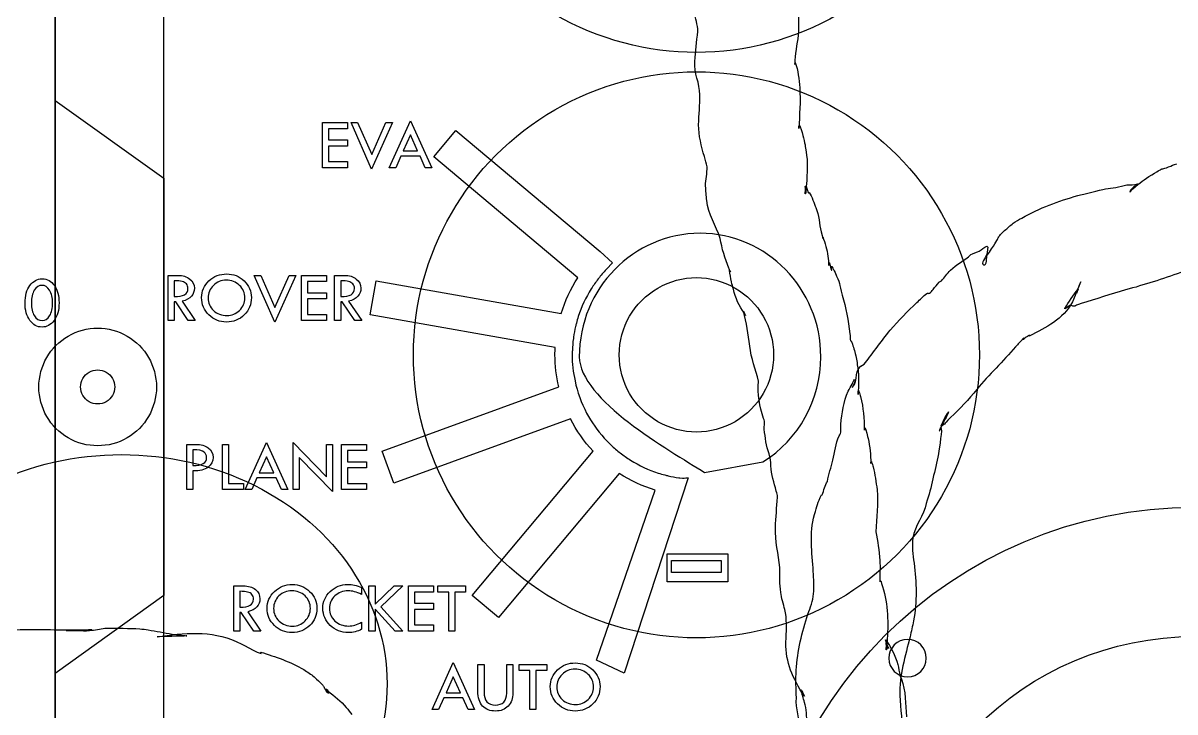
# Model space of a CAD drawing. Extents: x 0 to 339, y 0 to 211.
# Drawn here: x 236.6 to 303.8, y 86.3 to 126.5 of the extents above; entities that cross this region are included whole.
import ezdxf

# ---------------------------------------------------------------- set-up
doc = ezdxf.new("R2010")
doc.units = 0
doc.layers.add('Layer_1', color=7, linetype='CONTINUOUS')

msp = doc.modelspace()

# ---------------------------------------------------------------- linework, layer by layer
at = {"layer": 'Layer_1', "color": 6}
for p, q in [((238.475311, 0.149044), (238.475311, 210.432094)), ((238.487211, 210.432094), (238.487211, 0.149044)), ((238.4753, 204.072506), (238.4753, 6.478666)), ((244.825286, 6.478666), (244.825286, 204.072506)), ((292.372133, 107.148621), (292.372133, 107.148621)), ((257.83173, 87.970321), (257.83173, 87.970321))]:
    msp.add_line(p, q, dxfattribs=at)
at = {"layer": 'Layer_1', "color": 1}
for p, q in [((238.475308, 146.318911), (238.475308, 121.985531)), ((238.475308, 121.985531), (244.825298, 117.442131)), ((244.825298, 117.442131), (244.825298, 93.108741)), ((280.372134, 107.148621), (280.372134, 107.148621)), ((241.953718, 105.275437), (241.953718, 105.275437)), ((274.422128, 95.149051), (277.322128, 95.149051)), ((274.422128, 94.449051), (274.422128, 95.149051)), ((277.322128, 95.149051), (277.322128, 94.449051)), ((277.322128, 94.449051), (274.422128, 94.449051)), ((244.825298, 93.108741), (238.475308, 88.565341)), ((288.18748, 90.557651), (288.18748, 90.557651)), ((238.475308, 88.565341), (238.475308, 64.231941))]:
    msp.add_line(p, q, dxfattribs=at)
at = {"layer": 'Layer_1', "color": 7}
for p, q in [((254.073368, 120.693101), (255.53271, 120.693101)), ((254.073368, 118.059661), (254.073368, 120.693101)), ((255.53271, 120.333431), (254.428902, 120.333431)), ((254.428902, 120.333431), (254.428902, 119.676101)), ((255.53271, 120.693101), (255.53271, 120.333431)), ((255.735282, 120.688961), (256.11562, 120.688961)), ((256.936242, 117.970781), (255.735282, 120.688961)), ((256.11562, 120.688961), (256.940376, 118.826541)), ((258.155806, 120.688961), (256.936242, 117.970781)), ((256.940376, 118.826541), (257.771333, 120.688961)), ((257.771333, 120.688961), (258.155806, 120.688961)), ((257.962536, 118.059661), (259.194502, 120.794381)), ((259.194502, 120.794381), (260.43887, 118.059661)), ((260.562788, 118.688861), (261.848465, 120.220941)), ((261.848465, 120.220941), (270.249515, 113.171761)), ((254.428902, 119.676101), (255.53271, 119.676101)), ((255.53271, 119.676101), (255.53271, 119.320571)), ((259.194502, 119.969631), (258.770755, 119.033251)), ((259.618249, 119.033251), (259.194502, 119.969631)), ((255.53271, 119.320571), (254.428902, 119.320571)), ((254.428902, 119.320571), (254.428902, 118.415201)), ((258.770755, 119.033251), (259.618249, 119.033251)), ((254.428902, 118.415201), (255.53271, 118.415201)), ((255.53271, 118.415201), (255.53271, 118.059661)), ((258.636396, 118.733531), (258.336673, 118.059661)), ((259.754674, 118.733531), (258.636396, 118.733531)), ((260.062666, 118.059661), (259.754674, 118.733531)), ((268.958138, 111.644851), (260.562788, 118.688861)), ((255.53271, 118.059661), (254.073368, 118.059661)), ((258.336673, 118.059661), (257.962536, 118.059661)), ((260.43887, 118.059661), (260.062666, 118.059661)), ((270.249515, 113.171761), (270.982099, 112.516781)), ((270.982099, 112.516781), (270.634408, 112.146811)), ((237.712673, 111.577211), (237.733344, 111.577211)), ((245.070554, 109.149781), (245.070558, 111.783211)), ((245.070558, 111.783211), (245.641066, 111.783211)), ((250.094541, 111.779081), (250.474879, 111.779081)), ((251.295501, 109.060901), (250.094541, 111.779081)), ((250.474879, 111.779081), (251.299635, 109.916661)), ((252.515065, 111.779081), (251.295501, 109.060901)), ((251.299635, 109.916661), (252.130592, 111.779081)), ((252.130592, 111.779081), (252.515065, 111.779081)), ((252.840626, 111.783211), (254.299969, 111.783211)), ((252.840626, 109.149781), (252.840626, 111.783211)), ((254.299969, 111.783211), (254.299969, 111.423551)), ((254.777454, 109.149781), (254.777459, 111.783211)), ((254.777459, 111.783211), (255.347967, 111.783211)), ((245.430223, 111.464911), (245.430226, 111.464891)), ((245.430226, 111.464891), (245.430226, 110.547111)), ((254.299969, 111.423551), (253.19616, 111.423551)), ((253.19616, 111.423551), (253.19616, 110.766221)), ((255.137125, 111.464911), (255.137127, 111.464891)), ((255.137127, 111.464891), (255.137127, 110.547111)), ((256.843635, 109.488801), (257.190882, 111.457781)), ((257.190882, 111.457781), (267.989212, 109.554021)), ((238.334857, 110.179881), (238.334857, 110.179881)), ((245.510842, 110.232921), (245.430222, 110.232921)), ((245.430222, 110.232921), (245.430222, 109.149781)), ((246.24258, 109.149781), (245.510842, 110.232921)), ((245.887046, 110.276331), (246.653924, 109.149781)), ((247.02186, 110.483031), (247.02186, 110.483031)), ((249.54367, 110.466531), (249.54367, 110.466531)), ((253.19616, 110.766221), (254.299969, 110.766221)), ((254.299969, 110.410691), (253.19616, 110.410691)), ((253.19616, 110.410691), (253.19616, 109.505321)), ((254.299969, 110.766221), (254.299969, 110.410691)), ((255.217742, 110.232921), (255.137122, 110.232921)), ((255.137122, 110.232921), (255.137122, 109.149781)), ((255.94948, 109.149781), (255.217742, 110.232921)), ((255.593947, 110.276331), (256.360825, 109.149781)), ((253.19616, 109.505321), (254.299969, 109.505321)), ((254.299969, 109.505321), (254.299969, 109.149781)), ((267.637789, 107.585041), (256.843635, 109.488801)), ((245.430222, 109.149781), (245.070554, 109.149781)), ((246.653924, 109.149781), (246.24258, 109.149781)), ((254.299969, 109.149781), (252.840626, 109.149781)), ((255.137122, 109.149781), (254.777454, 109.149781)), ((256.360825, 109.149781), (255.94948, 109.149781)), ((268.97881, 109.378251), (268.97881, 109.376251)), ((268.636175, 107.410951), (268.636175, 107.408951)), ((268.791654, 105.634901), (268.791654, 105.630901)), ((257.539172, 101.540451), (267.842402, 105.290091)), ((269.471188, 103.755051), (269.471188, 103.754491)), ((268.527127, 103.411141), (258.223362, 99.660981)), ((270.495429, 102.297221), (270.498529, 102.294221)), ((246.159853, 101.929821), (246.68902, 101.929821)), ((246.159853, 99.296391), (246.159853, 101.929821)), ((246.515387, 101.615631), (246.515387, 100.693721)), ((246.515387, 101.615631), (246.515387, 101.615631)), ((248.243447, 101.929821), (248.598981, 101.929821)), ((248.243447, 99.296391), (248.243447, 101.929821)), ((248.598981, 101.929821), (248.598981, 99.651921)), ((249.570498, 99.296391), (250.802464, 102.031111)), ((250.802464, 102.031111), (252.046832, 99.296391)), ((252.354824, 102.035241), (254.301992, 100.032261)), ((252.354824, 99.296391), (252.354824, 102.035241)), ((254.301992, 100.032261), (254.301992, 101.929821)), ((254.301992, 101.929821), (254.66166, 101.929821)), ((254.66166, 101.929821), (254.66166, 99.174431)), ((255.174289, 101.929821), (256.633632, 101.929821)), ((255.174289, 99.296391), (255.174289, 101.929821)), ((256.633632, 101.570151), (255.529823, 101.570151)), ((255.529823, 101.570151), (255.529823, 100.912831)), ((256.633632, 101.929821), (256.633632, 101.570151)), ((258.223362, 99.660981), (257.539172, 101.540451)), ((262.799314, 93.125471), (269.848491, 101.526501)), ((250.802464, 101.206351), (250.378717, 100.269971)), ((251.226211, 100.269971), (250.802464, 101.206351)), ((254.66166, 99.174431), (252.714492, 101.167081)), ((252.714492, 101.167081), (252.714492, 99.296391)), ((255.529823, 100.912831), (256.633632, 100.912831)), ((256.633632, 100.912831), (256.633632, 100.557291)), ((246.515387, 100.379531), (246.515387, 99.296391)), ((250.378717, 100.269971), (251.226211, 100.269971)), ((256.633632, 100.557291), (255.529823, 100.557291)), ((255.529823, 100.557291), (255.529823, 99.651921)), ((271.375472, 100.234631), (264.331459, 91.839791)), ((273.640848, 100.254571), (273.643648, 100.254011)), ((248.598981, 99.651921), (249.45681, 99.651921)), ((249.45681, 99.651921), (249.45681, 99.296391)), ((250.244358, 99.970251), (249.944635, 99.296391)), ((251.362636, 99.970251), (250.244358, 99.970251)), ((251.670628, 99.296391), (251.362636, 99.970251)), ((255.529823, 99.651921), (256.633632, 99.651921)), ((256.633632, 99.651921), (256.633632, 99.296391)), ((275.397777, 99.977601), (271.663848, 88.583631)), ((275.394977, 99.977601), (275.397777, 99.977601)), ((246.515387, 99.296391), (246.159853, 99.296391)), ((249.45681, 99.296391), (248.243447, 99.296391)), ((249.944635, 99.296391), (249.570498, 99.296391)), ((252.046832, 99.296391), (251.670628, 99.296391)), ((252.714492, 99.296391), (252.354824, 99.296391)), ((256.633632, 99.296391), (255.174289, 99.296391)), ((270.041202, 89.352611), (273.466316, 99.265701)), ((248.891203, 93.679231), (249.461711, 93.679231)), ((248.891208, 91.045791), (248.891203, 93.679231)), ((249.250869, 93.360921), (249.250871, 93.360901)), ((249.250871, 93.360901), (249.250871, 92.443121)), ((256.347078, 93.590341), (256.347078, 93.183131)), ((256.347078, 93.590341), (256.347078, 93.590341)), ((256.772892, 93.679231), (257.13256, 93.679231)), ((256.772892, 91.045791), (256.772892, 93.679231)), ((257.13256, 93.679231), (257.13256, 92.608491)), ((257.13256, 92.608491), (258.246704, 93.679231)), ((258.751066, 93.679231), (257.479826, 92.455531)), ((258.246704, 93.679231), (258.751066, 93.679231)), ((259.083862, 93.679231), (260.543204, 93.679231)), ((259.083862, 91.045791), (259.083862, 93.679231)), ((260.543204, 93.679231), (260.543204, 93.319561)), ((260.803654, 93.679231), (262.413891, 93.679231)), ((260.803654, 93.319561), (260.803654, 93.679231)), ((262.413891, 93.679231), (262.413891, 93.319561)), ((260.543204, 93.319561), (259.439396, 93.319561)), ((259.439396, 93.319561), (259.439396, 92.662231)), ((261.429972, 93.319561), (260.803654, 93.319561)), ((261.429972, 91.045791), (261.429972, 93.319561)), ((262.413891, 93.319561), (261.785506, 93.319561)), ((261.785506, 93.319561), (261.785506, 91.045791)), ((264.331459, 91.839791), (262.799314, 93.125471)), ((249.331486, 92.128931), (249.250876, 92.128931)), ((249.250876, 92.128931), (249.250876, 91.045791)), ((250.063224, 91.045791), (249.331486, 92.128931)), ((249.70769, 92.172341), (250.474569, 91.045791)), ((250.842505, 92.379051), (250.842505, 92.379051)), ((253.364315, 92.362551), (253.364315, 92.362551)), ((258.300448, 91.045791), (257.13256, 92.329441)), ((257.13256, 92.329441), (257.13256, 91.045791)), ((257.479826, 92.455531), (258.759334, 91.045791)), ((259.439396, 92.662231), (260.543204, 92.662231)), ((260.543204, 92.306701), (259.439396, 92.306701)), ((259.439396, 92.306701), (259.439396, 91.401331)), ((260.543204, 92.662231), (260.543204, 92.306701)), ((256.347078, 91.558421), (256.347078, 91.147081)), ((259.439396, 91.401331), (260.543204, 91.401331)), ((260.543204, 91.401331), (260.543204, 91.045791)), ((249.250876, 91.045791), (248.891208, 91.045791)), ((250.474569, 91.045791), (250.063224, 91.045791)), ((257.13256, 91.045791), (256.772892, 91.045791)), ((258.759334, 91.045791), (258.300448, 91.045791)), ((260.543204, 91.045791), (259.083862, 91.045791)), ((261.785506, 91.045791), (261.429972, 91.045791)), ((271.663848, 88.583631), (270.041202, 89.352611)), ((260.463097, 86.470231), (261.695063, 89.204951)), ((261.695063, 89.204951), (262.939432, 86.470231)), ((263.126501, 89.099531), (263.486169, 89.099531)), ((263.126501, 87.540971), (263.126501, 89.099531)), ((263.486169, 89.099531), (263.486169, 87.481021)), ((264.811152, 87.419011), (264.811152, 89.099531)), ((264.811152, 89.099531), (265.17082, 89.099531)), ((265.17082, 89.099531), (265.17082, 87.443821)), ((265.529455, 89.103661), (267.139692, 89.103661)), ((265.529455, 88.744001), (265.529455, 89.103661)), ((266.155773, 88.744001), (265.529455, 88.744001)), ((266.155773, 86.470231), (266.155773, 88.744001)), ((267.139692, 88.744001), (266.511307, 88.744001)), ((266.511307, 88.744001), (266.511307, 86.470231)), ((267.139692, 89.103661), (267.139692, 88.744001)), ((261.695063, 88.380191), (261.271317, 87.443821)), ((262.11881, 87.443821), (261.695063, 88.380191)), ((261.271317, 87.443821), (262.11881, 87.443821)), ((267.349498, 87.803481), (267.349498, 87.803481)), ((269.871308, 87.786981), (269.871308, 87.786981)), ((261.136958, 87.144091), (260.837235, 86.470231)), ((262.255236, 87.144091), (261.136958, 87.144091)), ((262.563228, 86.470231), (262.255236, 87.144091)), ((260.837235, 86.470231), (260.463097, 86.470231)), ((262.939432, 86.470231), (262.563228, 86.470231)), ((266.511307, 86.470231), (266.155773, 86.470231))]:
    msp.add_line(p, q, dxfattribs=at)
at = {"layer": 'Layer_1', "color": 3}
for p, q in [((276.082797, 114.234811), (276.082797, 114.234811)), ((244.39053, 105.275437), (244.39053, 105.275437)), ((276.344559, 100.297631), (279.748167, 100.901731)), ((274.170821, 95.551991), (277.70212, 95.551991)), ((274.170821, 93.914965), (274.170821, 95.551991)), ((277.70212, 95.551991), (277.70212, 93.914965)), ((277.70212, 93.914965), (274.170821, 93.914965))]:
    msp.add_line(p, q, dxfattribs=at)
for points in [[(281.528188, 129.511201), (281.738003, 128.279091), (281.874898, 127.042011), (281.801053, 125.792611)], [(275.953395, 125.997081), (275.942815, 126.403971), (275.813372, 126.769261), (275.711143, 127.160901)], [(275.775098, 124.256441), (275.810308, 124.840131), (275.886927, 125.416821), (275.953395, 125.997081)], [(281.801053, 125.792611), (281.742633, 125.223921), (281.590603, 124.680991), (281.607669, 124.107991)], [(276.069542, 122.309441), (276.077842, 122.970411), (275.715445, 123.583761), (275.775098, 124.256441)], [(281.607669, 124.107991), (281.617199, 124.013591), (281.614549, 124.211931), (281.624338, 124.186891)], [(281.624338, 124.186891), (281.803434, 123.732241), (281.838994, 123.203291), (281.89371, 122.724251)], [(276.000932, 120.565041), (276.022022, 121.146701), (276.065352, 121.727671), (276.069542, 122.309441)], [(281.89371, 122.724251), (281.94533, 121.928291), (281.88418, 121.132751), (281.838095, 120.338581)], [(276.333583, 118.703081), (276.15002, 119.310801), (276.003756, 119.924521), (276.000932, 120.565041)], [(281.838095, 120.338581), (281.848414, 120.396281), (281.832275, 120.465961), (281.868998, 120.511631)], [(281.868998, 120.511631), (281.887254, 120.534431), (281.908553, 120.467131), (281.919666, 120.440031)], [(281.919666, 120.440031), (281.985256, 120.280481), (282.074209, 119.958531), (282.112124, 119.801261)], [(282.112124, 119.801261), (282.232324, 119.302591), (282.217243, 119.313781), (282.293179, 118.783121)], [(276.492663, 118.111681), (276.469723, 118.319801), (276.394283, 118.502131), (276.333583, 118.703081)], [(282.293179, 118.783121), (282.374353, 118.144291), (282.315669, 117.506391), (282.257169, 116.869611)], [(303.402655, 118.103761), (303.561484, 118.159361), (303.708381, 118.250631), (303.872131, 118.289411)], [(276.404873, 116.991171), (276.393313, 117.362441), (276.509783, 117.738321), (276.492663, 118.111681)], [(301.31496, 116.822531), (301.776182, 117.231281), (301.924428, 117.335951), (302.419357, 117.644211)], [(302.419357, 117.644211), (303.373312, 118.197731), (302.648989, 117.839851), (303.402655, 118.103761)], [(276.473613, 116.147451), (276.450703, 116.428691), (276.413663, 116.709141), (276.404873, 116.991171)], [(282.237648, 116.831801), (282.237648, 116.884501), (282.186954, 116.971471), (282.237648, 116.989901)], [(282.257169, 116.869611), (282.247115, 116.760281), (282.278865, 116.638931), (282.228118, 116.541531)], [(282.237648, 116.989901), (282.284294, 117.007301), (282.285167, 116.902201), (282.3039, 116.856031)], [(299.720925, 116.825211), (299.918886, 116.863211), (300.122113, 116.868511), (300.320338, 116.905111)], [(300.320338, 116.905111), (300.538752, 116.945411), (300.750471, 117.018591), (300.969494, 117.055531)], [(300.969494, 117.055531), (301.174413, 117.090131), (301.389493, 117.031231), (301.590576, 117.109731)], [(301.590576, 117.109731), (301.579196, 117.099731), (301.131048, 116.752001), (301.136049, 116.660331)], [(282.228118, 116.541531), (282.18343, 116.455631), (282.234468, 116.735041), (282.237648, 116.831801)], [(282.3039, 116.856031), (282.338904, 116.769831), (282.352213, 116.674171), (282.398647, 116.593571)], [(282.398647, 116.593571), (282.406847, 116.579271), (282.435054, 116.625371), (282.444499, 116.611871)], [(282.444499, 116.611871), (282.594597, 116.397181), (282.752024, 115.942991), (282.834468, 115.734501)], [(294.844972, 115.126751), (295.872349, 115.713371), (296.975767, 116.112381), (298.113052, 116.433771)], [(298.113052, 116.433771), (298.469816, 116.524271), (299.375723, 116.758841), (299.720925, 116.825211)], [(301.136049, 116.660331), (301.140549, 116.579931), (301.254714, 116.769141), (301.31496, 116.822531)], [(277.258796, 113.941101), (276.998665, 114.676851), (276.572892, 115.355851), (276.473613, 116.147451)], [(282.834468, 115.734501), (283.032773, 115.278081), (283.0192, 114.781841), (283.149534, 114.313511)], [(294.335384, 114.817671), (294.496013, 114.934601), (294.672463, 115.028241), (294.844972, 115.126751)], [(276.082797, 114.234811), (272.195016, 114.234921), (269.043241, 111.013101), (269.043075, 107.038641)], [(283.122016, 107.038641), (283.12185, 111.012901), (279.970382, 114.234641), (276.082797, 114.234811)], [(283.149534, 114.313511), (283.241159, 113.984311), (283.243726, 113.866331), (283.235656, 114.029141)], [(292.7899, 112.893041), (293.720598, 114.246331), (293.256757, 113.811181), (293.841063, 114.395921)], [(293.841063, 114.395921), (294.005846, 114.536501), (294.160283, 114.690191), (294.335384, 114.817671)], [(277.766999, 112.195701), (277.558111, 112.761581), (277.33975, 113.340991), (277.258796, 113.941101)], [(283.235656, 114.029141), (283.379854, 113.666311), (283.476215, 113.285731), (283.5349, 112.899801)], [(292.794055, 113.477131), (292.931611, 113.531831), (292.794081, 113.056111), (292.805961, 113.022831)], [(283.5349, 112.899801), (283.562126, 112.720691), (283.560829, 112.537861), (283.590542, 112.359141)], [(290.675562, 112.078311), (291.026215, 112.437021), (291.515244, 112.641971), (291.867219, 112.998181)], [(291.867219, 112.998181), (291.923284, 113.020581), (292.291955, 113.164911), (292.355375, 113.200561)], [(292.355375, 113.200561), (292.506056, 113.285261), (292.633426, 113.413261), (292.794055, 113.477131)], [(292.805961, 113.022831), (292.742937, 112.813841), (292.41017, 112.465941), (292.616889, 112.395871)], [(292.616889, 112.395871), (292.823502, 112.325871), (292.760293, 112.807961), (292.831969, 113.014011)], [(292.831969, 113.014011), (292.845992, 113.054311), (292.765691, 112.857871), (292.7899, 112.893041)], [(277.836299, 112.028001), (277.813279, 112.083901), (277.790099, 112.139801), (277.766999, 112.195701)], [(283.590542, 112.359141), (283.599802, 112.302841), (283.560697, 112.485741), (283.596362, 112.530381)], [(283.596362, 112.530381), (283.619645, 112.559781), (283.630044, 112.463281), (283.646897, 112.429751)], [(283.646897, 112.429751), (283.681822, 112.317171), (283.690474, 112.192731), (283.751698, 112.092001)], [(283.751698, 112.092001), (283.7862, 112.035301), (283.727885, 112.223861), (283.731854, 112.290121)], [(283.731854, 112.290121), (283.731854, 112.300721), (283.757783, 112.299121), (283.763631, 112.290641)], [(283.763631, 112.290641), (283.833719, 112.182181), (283.897219, 112.068961), (283.950718, 111.951431)], [(298.008709, 110.721281), (298.048767, 110.860531), (298.726629, 112.483041), (297.799688, 110.239631)], [(277.799099, 112.082501), (277.794299, 112.118301), (277.847229, 112.025301), (277.855609, 111.990201)], [(277.913823, 111.402981), (277.867383, 111.627951), (277.829233, 111.854781), (277.799099, 112.082501)], [(277.855609, 111.990201), (277.858809, 111.976401), (277.842909, 112.015401), (277.836299, 112.028001)], [(283.950718, 111.951431), (284.237447, 111.321301), (284.199135, 111.324921), (284.364129, 110.627491)], [(290.157191, 111.468141), (290.3406, 111.662011), (290.489005, 111.887461), (290.675562, 112.078311)], [(304.102645, 111.947391), (303.048122, 111.563571), (301.975342, 111.229431), (300.893064, 110.932831)], [(278.027911, 110.974081), (277.989861, 111.117051), (277.943721, 111.258101), (277.913823, 111.402981)], [(278.646771, 109.560031), (278.377717, 110.000631), (278.129749, 110.461541), (278.027911, 110.974081)], [(289.457182, 110.743201), (289.543093, 110.797601), (289.598655, 110.889311), (289.669405, 110.962371)], [(289.669405, 110.962371), (289.78434, 111.101331), (289.899301, 111.240281), (290.014263, 111.379241)], [(290.014263, 111.379241), (290.061914, 111.408841), (290.118641, 111.427341), (290.157191, 111.468141)], [(297.356114, 109.852521), (297.56958, 110.250041), (297.849006, 110.609261), (298.119993, 110.970021)], [(298.119993, 110.970021), (298.17455, 111.042621), (297.9836, 110.633991), (298.008709, 110.721281)], [(300.893064, 110.932831), (300.027427, 110.675561), (299.163271, 110.410131), (298.302396, 110.136511)], [(284.364129, 110.627491), (284.61514, 109.903981), (284.704675, 109.134771), (284.818313, 108.380221)], [(287.167478, 108.585311), (287.663784, 109.156471), (288.16935, 109.677161), (288.722038, 110.192721)], [(288.722038, 110.192721), (288.915157, 110.372901), (289.092216, 110.572581), (289.303645, 110.730901)], [(289.303645, 110.730901), (289.344735, 110.761701), (289.413791, 110.715801), (289.457182, 110.743201)], [(297.799688, 110.239631), (297.224881, 109.204541), (296.268491, 108.751971), (295.277389, 108.236141)], [(278.984646, 107.663961), (278.889056, 108.343751), (278.785045, 109.017801), (278.622961, 109.685481)], [(278.622961, 109.685481), (278.641481, 109.641181), (278.659291, 109.596681), (278.678231, 109.552661)], [(278.725251, 109.447651), (278.680771, 109.458051), (278.670591, 109.521051), (278.646771, 109.560031)], [(278.678231, 109.552661), (278.693311, 109.517461), (278.762611, 109.438911), (278.725251, 109.447651)], [(297.736479, 110.016141), (297.692161, 110.119891), (297.290815, 109.730921), (297.356114, 109.852521)], [(298.302396, 110.136511), (297.795137, 109.975281), (298.010217, 109.937671), (297.736479, 110.016141)], [(239.24703, 108.245038), (240.307966, 108.85757), (241.615094, 108.85757), (242.67603, 108.245038)], [(237.53253, 105.275437), (237.53253, 106.500501), (238.186094, 107.632506), (239.24703, 108.245038)], [(242.67603, 108.245038), (243.736966, 107.632506), (244.39053, 106.500501), (244.39053, 105.275437)], [(284.818313, 108.380221), (284.831542, 108.242331), (284.833659, 108.102961), (284.857815, 107.966561)], [(285.658401, 106.613221), (286.007492, 107.056961), (286.641037, 107.949911), (287.167478, 108.585311)], [(294.956476, 108.131771), (294.244906, 107.405451), (294.817755, 107.934931), (294.475993, 107.623121)], [(294.885435, 108.028391), (294.843842, 108.024391), (294.985738, 108.161631), (294.956476, 108.131771)], [(295.045296, 108.140821), (294.99103, 108.104821), (294.950258, 108.034991), (294.885435, 108.028391)], [(295.288766, 108.296241), (295.199681, 108.259641), (295.125491, 108.194081), (295.045296, 108.140821)], [(295.277389, 108.236141), (295.281089, 108.256141), (295.307499, 108.303941), (295.288766, 108.296241)], [(279.489048, 105.604321), (279.338685, 106.295321), (279.047988, 106.952511), (278.984646, 107.663961)], [(284.857815, 107.966561), (284.860465, 107.955661), (284.884511, 107.984661), (284.890015, 107.974561)], [(284.890015, 107.974561), (284.925178, 107.912961), (284.943937, 107.843321), (284.966374, 107.776081)], [(284.966374, 107.776081), (285.008019, 107.651361), (285.048183, 107.526011), (285.082156, 107.398991)], [(294.475993, 107.623121), (293.739604, 106.776551), (292.943447, 105.983681), (292.209836, 105.134981)], [(269.043075, 107.038641), (269.046475, 104.533011), (274.252094, 101.602381), (276.344559, 100.297631)], [(279.748167, 100.901731), (281.841546, 102.207051), (283.119671, 104.531921), (283.122016, 107.038641)], [(285.082156, 107.398991), (285.217358, 106.893541), (285.200451, 106.905471), (285.275566, 106.391281)], [(284.9744, 105.261061), (285.331508, 105.645721), (285.004404, 106.328451), (285.658401, 106.613221)], [(285.275566, 106.391281), (285.34232, 105.883871), (285.319937, 105.373861), (285.298056, 104.864901)], [(279.775222, 103.446351), (279.55231, 104.148331), (279.413827, 104.866921), (279.489048, 105.604321)], [(284.72548, 105.026871), (284.798055, 105.165761), (284.864016, 105.308331), (284.943232, 105.443541)], [(285.120582, 105.701051), (285.146511, 105.548711), (284.869255, 105.147801), (284.9744, 105.261061)], [(284.943232, 105.443541), (284.995937, 105.533441), (285.103014, 105.803791), (285.120582, 105.701051)], [(239.24703, 102.305836), (238.186094, 102.918368), (237.53253, 104.050373), (237.53253, 105.275437)], [(244.39053, 105.275437), (244.39053, 104.050373), (243.736966, 102.918368), (242.67603, 102.305836)], [(284.291722, 103.085401), (284.345988, 103.753811), (284.439201, 104.411231), (284.72548, 105.026871)], [(285.298056, 104.864901), (285.291446, 104.711841), (285.295406, 105.073771), (285.319752, 105.066491)], [(285.319752, 105.066491), (285.340919, 105.060491), (285.338537, 105.026291), (285.347957, 105.006191)], [(285.347957, 105.006191), (285.377855, 104.908891), (285.411616, 104.812791), (285.437598, 104.714421)], [(292.209836, 105.134981), (291.748456, 104.547191), (291.231037, 104.007651), (290.689673, 103.495181)], [(285.437598, 104.714421), (285.614948, 104.043621), (285.64437, 103.441521), (285.663764, 102.755071)], [(290.120607, 102.995571), (290.909065, 104.584951), (290.431704, 103.456301), (290.34291, 103.349111)], [(279.82716, 102.806001), (279.807052, 103.030361), (279.894999, 103.233651), (279.775222, 103.446351)], [(290.432974, 103.556911), (290.254645, 103.202621), (290.182414, 102.997661), (290.02578, 102.738471)], [(290.689673, 103.495181), (290.170613, 103.003831), (290.431334, 103.139891), (290.120607, 102.995571)], [(290.34291, 103.349111), (290.294729, 103.291011), (290.46692, 103.624341), (290.432974, 103.556911)], [(279.918759, 102.086041), (279.888226, 102.326021), (279.84875, 102.565041), (279.82716, 102.806001)], [(284.189328, 102.430841), (284.34911, 102.545031), (284.276905, 102.902991), (284.291722, 103.085401)], [(285.663764, 102.755071), (285.666414, 102.701871), (285.666944, 102.861391), (285.668524, 102.914551)], [(285.668524, 102.914551), (285.675664, 102.916551), (285.687045, 102.927451), (285.69022, 102.920551)], [(285.69022, 102.920551), (285.749275, 102.787161), (285.859315, 102.359001), (285.877624, 102.277301)], [(290.126719, 102.912801), (290.217101, 102.848101), (290.0352, 101.769191), (289.98006, 101.373971)], [(290.02578, 102.738471), (290.070177, 102.607311), (290.072109, 102.951891), (290.126719, 102.912801)], [(242.67603, 102.305836), (241.615094, 101.693304), (240.307966, 101.693304), (239.24703, 102.305836)], [(280.209774, 100.672181), (280.235174, 101.161591), (280.000356, 101.609321), (279.918759, 102.086041)], [(283.81706, 101.001541), (283.930963, 101.479991), (283.994622, 101.973961), (284.189328, 102.430841)], [(285.877624, 102.277301), (285.98568, 101.794981), (286.020129, 101.310561), (286.045899, 100.818591)], [(283.505301, 99.773691), (283.59219, 100.189391), (283.719084, 100.589881), (283.81706, 101.001541)], [(286.045899, 100.818591), (286.048549, 100.856991), (286.032405, 100.900591), (286.051989, 100.933761)], [(286.051989, 100.933761), (286.062043, 100.950961), (286.077124, 100.901961), (286.083871, 100.883261)], [(286.083871, 100.883261), (286.115886, 100.794961), (286.142847, 100.704791), (286.167744, 100.614211)], [(289.98006, 101.373971), (289.759292, 100.406261), (289.585964, 99.435741), (289.273438, 98.490621)], [(280.526718, 99.207781), (280.385933, 99.688241), (280.247927, 100.169441), (280.209774, 100.672181)], [(286.167744, 100.614211), (286.288976, 100.173151), (286.348296, 99.730891), (286.399361, 99.277311)], [(283.205158, 98.990991), (283.311018, 99.247511), (283.356843, 99.534241), (283.505301, 99.773691)], [(280.476739, 97.080401), (280.508568, 97.668691), (280.546642, 98.256731), (280.592573, 98.844051)], [(280.592573, 98.844051), (280.601303, 98.984671), (280.568496, 99.065181), (280.526718, 99.207781)], [(282.752112, 97.833041), (282.914381, 98.363581), (282.933484, 98.509481), (283.171318, 98.989991)], [(283.171318, 98.989991), (283.176348, 99.000091), (283.200872, 98.980991), (283.205158, 98.990991)], [(286.399361, 99.277311), (286.47064, 98.463041), (286.366579, 97.650821), (286.330807, 96.837961)], [(279.382211, 72.714281), (279.382211, 86.832341), (290.812126, 98.262261), (304.930188, 98.262261)], [(289.273438, 98.490621), (289.138685, 97.777471), (288.599888, 97.189701), (288.47818, 96.478181)], [(282.68414, 94.517451), (282.625455, 95.626971), (282.427944, 96.737501), (282.752112, 97.833041)], [(280.739073, 94.748131), (280.647977, 95.525771), (280.460996, 96.293161), (280.476739, 97.080401)], [(286.330807, 96.837961), (286.44164, 96.285661), (286.516544, 95.726921), (286.554856, 95.164891)], [(288.47818, 96.478181), (288.42648, 95.985571), (288.491409, 95.495931), (288.560624, 95.008891)], [(280.785454, 93.300641), (280.717536, 93.792891), (280.73894, 94.259051), (280.739073, 94.748131)], [(286.554856, 95.164891), (286.617509, 94.752271), (286.528292, 94.326741), (286.566762, 93.914581)], [(288.560624, 95.008891), (288.712733, 93.872381), (288.733344, 92.774251), (288.529244, 91.639121)], [(282.697898, 93.207591), (282.740126, 93.642141), (282.701068, 94.083031), (282.68414, 94.517451)], [(286.566762, 93.914581), (286.569412, 93.889581), (286.579991, 93.985481), (286.604386, 93.979881)], [(286.604386, 93.979881), (286.63058, 93.973881), (286.709796, 93.676191), (286.719691, 93.643041)], [(286.719691, 93.643041), (287.051055, 92.577691), (287.057326, 91.475961), (286.986259, 90.375381)], [(281.024637, 92.299931), (280.940711, 92.607841), (280.827893, 92.992981), (280.785454, 93.300641)], [(282.373519, 92.038001), (282.507636, 92.399881), (282.660168, 92.819661), (282.697898, 93.207591)], [(281.103112, 90.631881), (281.121104, 91.177821), (281.151637, 91.769051), (281.024637, 92.299931)], [(281.690867, 88.755591), (281.766485, 89.875501), (282.012945, 90.977091), (282.373519, 92.038001)], [(288.529244, 91.639121), (288.473205, 91.327451), (288.393883, 91.020421), (288.326203, 90.711071)], [(233.710048, 91.122841), (234.260572, 91.114841), (236.81872, 91.120841), (234.225076, 91.116841)], [(236.214999, 91.123841), (237.398022, 91.161741), (238.58048, 91.113041), (239.76336, 91.107341)], [(239.297919, 91.087641), (238.419655, 91.069641), (241.014906, 91.067941), (240.135849, 91.062441)], [(239.76336, 91.107341), (240.274887, 91.093041), (241.612748, 91.134941), (239.297919, 91.087641)], [(240.135849, 91.062441), (240.452624, 91.067441), (240.751553, 91.099241), (241.065065, 91.147241)], [(241.065065, 91.147241), (241.204831, 91.168641), (241.342812, 91.210841), (241.484197, 91.212541)], [(241.484197, 91.212541), (242.129286, 91.219541), (242.774676, 91.201941), (243.419217, 91.174341)], [(243.419217, 91.174341), (243.585404, 91.167341), (243.748977, 91.130341), (243.913858, 91.108341)], [(243.913858, 91.108341), (244.380197, 91.032741), (244.843323, 90.950771), (245.307712, 90.864751)], [(244.429385, 90.711551), (245.974682, 90.928691), (247.577279, 91.103331), (249.037104, 90.440741)], [(245.307712, 90.864751), (245.94408, 90.746881), (247.218776, 90.776251), (244.429385, 90.711551)], [(288.326203, 90.711071), (288.041247, 89.584341), (287.70557, 88.456981), (287.720969, 87.285951)], [(249.037104, 90.440741), (249.096674, 90.412841), (250.453363, 89.699361), (250.501554, 89.726981)], [(282.009839, 87.453241), (281.422438, 88.507451), (281.001142, 89.358021), (281.103112, 90.631881)], [(286.936569, 90.356071), (286.989962, 90.255561), (287.232135, 89.574291), (286.886377, 90.523431)], [(286.886377, 90.523431), (287.241898, 90.129091), (287.460338, 89.606311), (287.607843, 89.103171)], [(286.941069, 90.291971), (286.941069, 90.313371), (286.926517, 90.375071), (286.936569, 90.356071)], [(286.949799, 89.951161), (286.932337, 89.838851), (286.947149, 90.178521), (286.941069, 90.291971)], [(286.986259, 90.375381), (286.974088, 90.233971), (286.971442, 90.091431), (286.949799, 89.951161)], [(250.501554, 89.726981), (250.529274, 89.742881), (250.480144, 89.787181), (250.469434, 89.817281)], [(250.469434, 89.817281), (251.330957, 89.546431), (252.194729, 89.254921), (252.978872, 88.798791)], [(252.978872, 88.798791), (253.181178, 88.654791), (253.399874, 88.531411), (253.585786, 88.366791)], [(281.699597, 87.156241), (281.681605, 87.717391), (281.652766, 88.192801), (281.690867, 88.755591)], [(287.607843, 89.103171), (287.671396, 88.886361), (287.691293, 88.658961), (287.741351, 88.438641)], [(253.585786, 88.366791), (254.42173, 87.626591), (253.932843, 87.978911), (254.413382, 87.411771)], [(287.741351, 88.438641), (287.756697, 88.370941), (287.801782, 88.313301), (287.823822, 88.247491)], [(287.823822, 88.247491), (288.091237, 87.540211), (288.044353, 86.786551), (288.11923, 86.051101)], [(254.413382, 87.411771), (254.471792, 87.342871), (254.24934, 87.547261), (254.262093, 87.636721)], [(254.262093, 87.636721), (254.281033, 87.769531), (254.518091, 87.334191), (254.38853, 87.562621)], [(254.38853, 87.562621), (254.753337, 87.248081), (255.142489, 86.959991), (255.457007, 86.587481)], [(281.979148, 87.608311), (281.973328, 87.632911), (281.999256, 87.562111), (282.010342, 87.539411)], [(282.218702, 86.750411), (282.106307, 87.110441), (282.07633, 87.188331), (281.979148, 87.608311)], [(282.164779, 87.249881), (282.105856, 87.311481), (282.061486, 87.385461), (282.009839, 87.453241)], [(282.010342, 87.539411), (282.058364, 87.441111), (282.240424, 87.170861), (282.164779, 87.249881)], [(281.901157, 85.294241), (281.88978, 85.917571), (281.654115, 86.527051), (281.699597, 87.156241)], [(282.355597, 85.489231), (282.303527, 85.910621), (282.295193, 86.335581), (282.218702, 86.750411)], [(287.720969, 87.285951), (287.780738, 86.499301), (287.877628, 85.719261), (287.863182, 84.928371)], [(255.457007, 86.587481), (255.57022, 86.453391), (255.670155, 86.308491), (255.782889, 86.174001)]]:
    msp.add_open_spline(points, degree=3, dxfattribs=at)
at = {"layer": 'Layer_1', "color": 6}
for points in [[(284.122136, 126.990252), (279.017018, 124.042811), (272.727254, 124.042811), (267.622136, 126.990252)], [(267.622133, 121.43804), (272.727251, 124.385481), (279.017015, 124.385481), (284.122133, 121.43804)], [(259.372133, 107.148621), (259.372133, 113.043503), (262.517015, 118.490599), (267.622133, 121.43804)], [(284.122133, 121.43804), (289.227251, 118.490599), (292.372133, 113.043503), (292.372133, 107.148621)], [(267.622133, 92.859202), (262.517015, 95.806643), (259.372133, 101.253739), (259.372133, 107.148621)], [(292.372133, 107.148621), (292.372133, 101.253739), (289.227251, 95.806643), (284.122133, 92.859202)], [(234.614544, 99.541682), (239.403492, 101.928477), (245.30372, 101.928477), (250.092668, 99.541682)], [(250.092668, 99.541682), (254.881616, 97.154888), (257.83173, 92.74391), (257.83173, 87.970321)], [(284.122133, 92.859202), (279.017015, 89.911761), (272.727251, 89.911761), (267.622133, 92.859202)], [(257.83173, 87.970321), (257.83173, 83.196732), (254.881616, 78.785754), (250.092668, 76.39896)]]:
    msp.add_open_spline(points, degree=3, dxfattribs=at)
at = {"layer": 'Layer_1', "color": 7}
for points in [[(237.016075, 111.201001), (237.210378, 111.451808), (237.442578, 111.577211), (237.712673, 111.577211)], [(237.733344, 111.577211), (238.022732, 111.577211), (238.257687, 111.446984), (238.43821, 111.186531)], [(245.641066, 111.783211), (245.924942, 111.783211), (246.155763, 111.712244), (246.33353, 111.570311)], [(246.33353, 111.570311), (246.512675, 111.429751), (246.602248, 111.249228), (246.602248, 111.028741)], [(247.451808, 111.460751), (247.73844, 111.732224), (248.08295, 111.867961), (248.485337, 111.867961)], [(248.456398, 111.500061), (248.165632, 111.500061), (247.916207, 111.398774), (247.708123, 111.196201)], [(249.229477, 111.200331), (249.020016, 111.400151), (248.762323, 111.500061), (248.456398, 111.500061)], [(248.485337, 111.867961), (248.878078, 111.867961), (249.216386, 111.730848), (249.500262, 111.456621)], [(255.347967, 111.783211), (255.631843, 111.783211), (255.862664, 111.712244), (256.040431, 111.570311)], [(256.040431, 111.570311), (256.219576, 111.429751), (256.309148, 111.249228), (256.309148, 111.028741)], [(267.989212, 109.554021), (268.212781, 110.292861), (268.538937, 110.996671), (268.958138, 111.644851)], [(270.142582, 111.573971), (269.999144, 111.388371), (269.864798, 111.195901), (269.74002, 110.997271)], [(270.156972, 111.593071), (270.152172, 111.587071), (270.147372, 111.579971), (270.142582, 111.573971)], [(270.610673, 112.121201), (270.451069, 111.952521), (270.29966, 111.776281), (270.156972, 111.593071)], [(270.634383, 112.147101), (270.626483, 112.138101), (270.618573, 112.130201), (270.610673, 112.121201)], [(236.726687, 110.155071), (236.726687, 110.602931), (236.82315, 110.951574), (237.016075, 111.201001)], [(237.268256, 110.915751), (237.152501, 110.726958), (237.094623, 110.477531), (237.094623, 110.167471)], [(237.716807, 111.201001), (237.533528, 111.201001), (237.384011, 111.105918), (237.268256, 110.915751)], [(238.159158, 110.913681), (238.042025, 111.105228), (237.894574, 111.201001), (237.716807, 111.201001)], [(238.334857, 110.179881), (238.334857, 110.477534), (238.276291, 110.722134), (238.159158, 110.913681)], [(238.43821, 111.186531), (238.620111, 110.927464), (238.711062, 110.590534), (238.711062, 110.175741)], [(245.884976, 111.425611), (245.781623, 111.451811), (245.630039, 111.464911), (245.430223, 111.464911)], [(245.430226, 110.547111), (245.960771, 110.536111), (246.226043, 110.689764), (246.226043, 111.008071)], [(246.133023, 111.280921), (246.07101, 111.352581), (245.988327, 111.400811), (245.884976, 111.425611)], [(246.226043, 111.008071), (246.226043, 111.119691), (246.195036, 111.210641), (246.133023, 111.280921)], [(246.602248, 111.028741), (246.602248, 110.852348), (246.54437, 110.696628), (246.428615, 110.561581)], [(247.02186, 110.483031), (247.02186, 110.863371), (247.165176, 111.189278), (247.451808, 111.460751)], [(247.708123, 111.196201), (247.501418, 110.993628), (247.398065, 110.750404), (247.398065, 110.466531)], [(249.54367, 110.466531), (249.54367, 110.757298), (249.438939, 111.001898), (249.229477, 111.200331)], [(249.500262, 111.456621), (249.784138, 111.183768), (249.926076, 110.859238), (249.926076, 110.483031)], [(255.591878, 111.425611), (255.488525, 111.451811), (255.33694, 111.464911), (255.137125, 111.464911)], [(255.137127, 110.547111), (255.667672, 110.536111), (255.932944, 110.689764), (255.932944, 111.008071)], [(255.839924, 111.280921), (255.777911, 111.352581), (255.695229, 111.400811), (255.591878, 111.425611)], [(255.932944, 111.008071), (255.932944, 111.119691), (255.901937, 111.210641), (255.839924, 111.280921)], [(256.309148, 111.028741), (256.309148, 110.852348), (256.251271, 110.696628), (256.135516, 110.561581)], [(269.74002, 110.997271), (269.420415, 110.491091), (269.164732, 109.947271), (268.97881, 109.378251)], [(237.007807, 109.156681), (236.820394, 109.418508), (236.726687, 109.751304), (236.726687, 110.155071)], [(237.094623, 110.167471), (237.094623, 109.860171), (237.15319, 109.612814), (237.270323, 109.425401)], [(238.163292, 109.431601), (238.277669, 109.623148), (238.334857, 109.872574), (238.334857, 110.179881)], [(238.711062, 110.175741), (238.711062, 109.745794), (238.613221, 109.403351), (238.41754, 109.148411)], [(246.428615, 110.561581), (246.31286, 110.426534), (246.132337, 110.331451), (245.887046, 110.276331)], [(247.445607, 109.476381), (247.163109, 109.753368), (247.02186, 110.088918), (247.02186, 110.483031)], [(247.398065, 110.466531), (247.398065, 110.178518), (247.504174, 109.934604), (247.716392, 109.734791)], [(249.233612, 109.740991), (249.440317, 109.944944), (249.54367, 110.186791), (249.54367, 110.466531)], [(249.926076, 110.483031), (249.926076, 110.084784), (249.785516, 109.747854), (249.504396, 109.472241)], [(256.135516, 110.561581), (256.019761, 110.426534), (255.839238, 110.331451), (255.593947, 110.276331)], [(248.472935, 109.060901), (248.070548, 109.060901), (247.728105, 109.199394), (247.445607, 109.476381)], [(247.716392, 109.734791), (247.929987, 109.536351), (248.191125, 109.437131), (248.499806, 109.437131)], [(249.504396, 109.472241), (249.224654, 109.198014), (248.880834, 109.060901), (248.472935, 109.060901)], [(248.499806, 109.437131), (248.783682, 109.437131), (249.028284, 109.538418), (249.233612, 109.740991)], [(237.716807, 108.766011), (237.432931, 108.766011), (237.196598, 108.896234), (237.007807, 109.156681)], [(237.270323, 109.425401), (237.387456, 109.239368), (237.53904, 109.146351), (237.725075, 109.146351)], [(238.41754, 109.148411), (238.223237, 108.893478), (237.989659, 108.766011), (237.716807, 108.766011)], [(237.725075, 109.146351), (237.90422, 109.146351), (238.050293, 109.241434), (238.163292, 109.431601)], [(268.870296, 108.989201), (268.852656, 108.923601), (268.835936, 108.857791), (268.820146, 108.791801)], [(268.97881, 109.376251), (268.93907, 109.248261), (268.90289, 109.119191), (268.870296, 108.989201)], [(268.704915, 108.172201), (268.701715, 108.151201), (268.698615, 108.130101), (268.695615, 108.109101)], [(268.820146, 108.791801), (268.772776, 108.587031), (268.734326, 108.380311), (268.704915, 108.172201)], [(267.622269, 107.148891), (267.623569, 107.294381), (267.628769, 107.439821), (267.637789, 107.585041)], [(268.695615, 108.109101), (268.664565, 107.877481), (268.644675, 107.644491), (268.636175, 107.410951)], [(267.842402, 105.290091), (267.698749, 105.899331), (267.624869, 106.522951), (267.622269, 107.148891)], [(268.636175, 107.408951), (268.630275, 107.322251), (268.625995, 107.235401), (268.623195, 107.148501)], [(268.623195, 107.148501), (268.626095, 106.639451), (268.682515, 106.132121), (268.791654, 105.634901)], [(268.791654, 105.630901), (268.930635, 104.977291), (269.159312, 104.346031), (269.471188, 103.755051)], [(269.471188, 103.754491), (269.751406, 103.228481), (270.095415, 102.739031), (270.495429, 102.297221)], [(269.848491, 101.526501), (269.322135, 102.089881), (268.877353, 102.724271), (268.527127, 103.411141)], [(270.498529, 102.294221), (270.620057, 102.159821), (270.746581, 102.030011), (270.877835, 101.905091)], [(247.162376, 101.481271), (247.064535, 101.570844), (246.848872, 101.615631), (246.515387, 101.615631)], [(246.68902, 101.929821), (246.988054, 101.929821), (247.229211, 101.859541), (247.41249, 101.718981)], [(247.311204, 101.162941), (247.311204, 101.285588), (247.261595, 101.391698), (247.162376, 101.481271)], [(247.41249, 101.718981), (247.595769, 101.578421), (247.687409, 101.395831), (247.687409, 101.171211)], [(270.877835, 101.905091), (270.882435, 101.901091), (270.887035, 101.896091), (270.891665, 101.892191)], [(270.891665, 101.892191), (271.064612, 101.728351), (271.245529, 101.573141), (271.433758, 101.427111)], [(271.433758, 101.427111), (271.624807, 101.278961), (271.823146, 101.140471), (272.028033, 101.012141)], [(246.515387, 100.693721), (246.785482, 100.696388), (246.985298, 100.734284), (247.114834, 100.807411)], [(247.114834, 100.807411), (247.245747, 100.881824), (247.311204, 101.000334), (247.311204, 101.162941)], [(247.687409, 101.171211), (247.687409, 100.945211), (247.590257, 100.755731), (247.395954, 100.602771)], [(272.028033, 101.012141), (272.532443, 100.694261), (273.074138, 100.439821), (273.640848, 100.254571)], [(247.395954, 100.602771), (247.203029, 100.449811), (246.909506, 100.375398), (246.515387, 100.379531)], [(273.466316, 99.265701), (272.72747, 99.489271), (272.023658, 99.815431), (271.375472, 100.234631)], [(273.643648, 100.254011), (273.773163, 100.213911), (273.903781, 100.177211), (274.035345, 100.144461)], [(274.035345, 100.144461), (274.098855, 100.127261), (274.1626, 100.110861), (274.22655, 100.095361)], [(274.22655, 100.095361), (274.432842, 100.047661), (274.641125, 100.008961), (274.850798, 99.979601)], [(274.850798, 99.979601), (274.870598, 99.976601), (274.890408, 99.973601), (274.910238, 99.970601)], [(274.910238, 99.970601), (275.142379, 99.939501), (275.160917, 99.985401), (275.394977, 99.977601)], [(249.705621, 93.321621), (249.602268, 93.347821), (249.450684, 93.360921), (249.250869, 93.360921)], [(249.461711, 93.679231), (249.745586, 93.679231), (249.976408, 93.608261), (250.154175, 93.466321)], [(250.154175, 93.466321), (250.33332, 93.325761), (250.422892, 93.145238), (250.422892, 92.924751)], [(250.842505, 92.379051), (250.842505, 92.759384), (250.985821, 93.085288), (251.272453, 93.356761)], [(251.272453, 93.356761), (251.559085, 93.628234), (251.903594, 93.763971), (252.305981, 93.763971)], [(252.277042, 93.396081), (251.986276, 93.396081), (251.736851, 93.294794), (251.528768, 93.092221)], [(253.050122, 93.096351), (252.84066, 93.296171), (252.582967, 93.396081), (252.277042, 93.396081)], [(252.305981, 93.763971), (252.698722, 93.763971), (253.037031, 93.626858), (253.320906, 93.352631)], [(253.320906, 93.352631), (253.604782, 93.079778), (253.74672, 92.755251), (253.74672, 92.379051)], [(254.091919, 92.370781), (254.091919, 92.753874), (254.233857, 93.081848), (254.517733, 93.354701)], [(254.517733, 93.354701), (254.802986, 93.627548), (255.146118, 93.763971), (255.547127, 93.763971)], [(255.563663, 93.391901), (255.257739, 93.391901), (255.000046, 93.292684), (254.790584, 93.094251)], [(255.547127, 93.763971), (255.80482, 93.763971), (256.071471, 93.706094), (256.347078, 93.590341)], [(256.347078, 93.183131), (256.063202, 93.322311), (255.802064, 93.391901), (255.563663, 93.391901)], [(249.250871, 92.443121), (249.781416, 92.432121), (250.046688, 92.585774), (250.046688, 92.904081)], [(249.953668, 93.176931), (249.891655, 93.248591), (249.808972, 93.296821), (249.705621, 93.321621)], [(250.046688, 92.904081), (250.046688, 93.015701), (250.015681, 93.106651), (249.953668, 93.176931)], [(250.422892, 92.924751), (250.422892, 92.748364), (250.365014, 92.592644), (250.249259, 92.457591)], [(251.528768, 93.092221), (251.322062, 92.889648), (251.218709, 92.646424), (251.218709, 92.362551)], [(253.364315, 92.362551), (253.364315, 92.653318), (253.259584, 92.897918), (253.050122, 93.096351)], [(254.790584, 93.094251), (254.581122, 92.897191), (254.476391, 92.654654), (254.476391, 92.366641)], [(250.249259, 92.457591), (250.133504, 92.322544), (249.952981, 92.227461), (249.70769, 92.172341)], [(251.266252, 91.372391), (250.983754, 91.649378), (250.842505, 91.984931), (250.842505, 92.379051)], [(251.218709, 92.362551), (251.218709, 92.074538), (251.324818, 91.830624), (251.537036, 91.630811)], [(253.054256, 91.637011), (253.260962, 91.840964), (253.364315, 92.082811), (253.364315, 92.362551)], [(253.74672, 92.379051), (253.74672, 91.980798), (253.60616, 91.643868), (253.32504, 91.368261)], [(254.526001, 91.370321), (254.236613, 91.647308), (254.091919, 91.980794), (254.091919, 92.370781)], [(254.476391, 92.366641), (254.476391, 92.073121), (254.583189, 91.827831), (254.796785, 91.630771)], [(252.293579, 90.956911), (251.891192, 90.956911), (251.548749, 91.095404), (251.266252, 91.372391)], [(251.537036, 91.630811), (251.750632, 91.432378), (252.01177, 91.333161), (252.320451, 91.333161)], [(253.32504, 91.368261), (253.045299, 91.094028), (252.701478, 90.956911), (252.293579, 90.956911)], [(252.320451, 91.333161), (252.604326, 91.333161), (252.848928, 91.434444), (253.054256, 91.637011)], [(255.571932, 90.956911), (255.164033, 90.956911), (254.815389, 91.094714), (254.526001, 91.370321)], [(254.796785, 91.630771), (255.011759, 91.435091), (255.280477, 91.337251), (255.602938, 91.337251)], [(255.602938, 91.337251), (255.837204, 91.337251), (256.085251, 91.410974), (256.347078, 91.558421)], [(256.347078, 91.147081), (256.108677, 91.020301), (255.850295, 90.956911), (255.571932, 90.956911)], [(267.349498, 87.803481), (267.349498, 88.183821), (267.492814, 88.509728), (267.779446, 88.781201)], [(267.779446, 88.781201), (268.066078, 89.052674), (268.410588, 89.188411), (268.812975, 89.188411)], [(268.784036, 88.820511), (268.49327, 88.820511), (268.243845, 88.719224), (268.035761, 88.516651)], [(269.557115, 88.520781), (269.347654, 88.720601), (269.089961, 88.820511), (268.784036, 88.820511)], [(268.812975, 89.188411), (269.205716, 89.188411), (269.544024, 89.051298), (269.8279, 88.777071)], [(269.8279, 88.777071), (270.111776, 88.504218), (270.253714, 88.179688), (270.253714, 87.803481)], [(268.035761, 88.516651), (267.829056, 88.314078), (267.725703, 88.070854), (267.725703, 87.786981)], [(269.871308, 87.786981), (269.871308, 88.077748), (269.766577, 88.322348), (269.557115, 88.520781)], [(263.40762, 86.674871), (263.220207, 86.870551), (263.126501, 87.159251), (263.126501, 87.540971)], [(263.486169, 87.481021), (263.486169, 87.241248), (263.543357, 87.055904), (263.657734, 86.924991)], [(264.635452, 86.908451), (264.752585, 87.029718), (264.811152, 87.199904), (264.811152, 87.419011)], [(265.17082, 87.443821), (265.17082, 87.121361), (265.078491, 86.863668), (264.893834, 86.670741)], [(267.773245, 86.796831), (267.490747, 87.073818), (267.349498, 87.409368), (267.349498, 87.803481)], [(267.725703, 87.786981), (267.725703, 87.498968), (267.831812, 87.255054), (268.04403, 87.055241)], [(269.56125, 87.061441), (269.767955, 87.265394), (269.871308, 87.507241), (269.871308, 87.786981)], [(270.253714, 87.803481), (270.253714, 87.405234), (270.113154, 87.068304), (269.832034, 86.792691)], [(264.160029, 86.381351), (263.847214, 86.381351), (263.596411, 86.479191), (263.40762, 86.674871)], [(263.657734, 86.924991), (263.773489, 86.794071), (263.936787, 86.728611), (264.147627, 86.728611)], [(264.147627, 86.728611), (264.357089, 86.728611), (264.519697, 86.788558), (264.635452, 86.908451)], [(264.893834, 86.670741), (264.710555, 86.477814), (264.465954, 86.381351), (264.160029, 86.381351)], [(268.800572, 86.381351), (268.398185, 86.381351), (268.055743, 86.519844), (267.773245, 86.796831)], [(268.04403, 87.055241), (268.257625, 86.856801), (268.518763, 86.757581), (268.827444, 86.757581)], [(269.832034, 86.792691), (269.552292, 86.518464), (269.208471, 86.381351), (268.800572, 86.381351)], [(268.827444, 86.757581), (269.11132, 86.757581), (269.355922, 86.858868), (269.56125, 87.061441)]]:
    msp.add_open_spline(points, degree=3, dxfattribs=at)
at = {"layer": 'Layer_1', "color": 1}
for points in [[(273.622133, 111.045736), (275.014438, 111.849583), (276.729828, 111.849583), (278.122133, 111.045736)], [(271.372133, 107.148621), (271.372133, 108.756316), (272.229828, 110.241888), (273.622133, 111.045736)], [(278.122133, 111.045736), (279.514438, 110.241888), (280.372134, 108.756316), (280.372134, 107.148621)], [(273.622133, 103.251506), (272.229828, 104.055354), (271.372133, 105.540926), (271.372133, 107.148621)], [(280.372134, 107.148621), (280.372134, 105.540926), (279.514438, 104.055354), (278.122133, 103.251506)], [(239.969343, 105.275437), (239.969343, 105.629911), (240.158452, 105.957459), (240.465436, 106.134697)], [(240.465436, 106.134697), (240.77242, 106.311934), (241.15064, 106.311934), (241.457624, 106.134697)], [(241.457624, 106.134697), (241.764608, 105.957459), (241.953718, 105.629911), (241.953718, 105.275437)], [(240.465436, 104.416177), (240.158452, 104.593415), (239.969343, 104.920963), (239.969343, 105.275437)], [(241.953718, 105.275437), (241.953718, 104.920963), (241.764608, 104.593415), (241.457624, 104.416177)], [(241.457624, 104.416177), (241.15064, 104.23894), (240.77242, 104.23894), (240.465436, 104.416177)], [(278.122133, 103.251506), (276.729828, 102.447659), (275.014438, 102.447659), (273.622133, 103.251506)], [(286.917489, 72.714281), (286.917489, 82.662541), (294.981929, 90.726981), (304.930188, 90.726981)], [(288.18748, 90.557651), (287.573651, 90.557651), (287.086821, 90.070821), (287.086821, 89.456991)], [(289.266971, 89.456991), (289.266971, 90.070821), (288.780142, 90.557651), (288.18748, 90.557651)], [(287.086821, 89.456991), (287.086821, 88.864331), (287.573651, 88.377501), (288.18748, 88.377501)], [(288.18748, 88.377501), (288.780142, 88.377501), (289.266971, 88.864331), (289.266971, 89.456991)]]:
    msp.add_open_spline(points, degree=3, dxfattribs=at)

doc.saveas('drawing.dxf')
